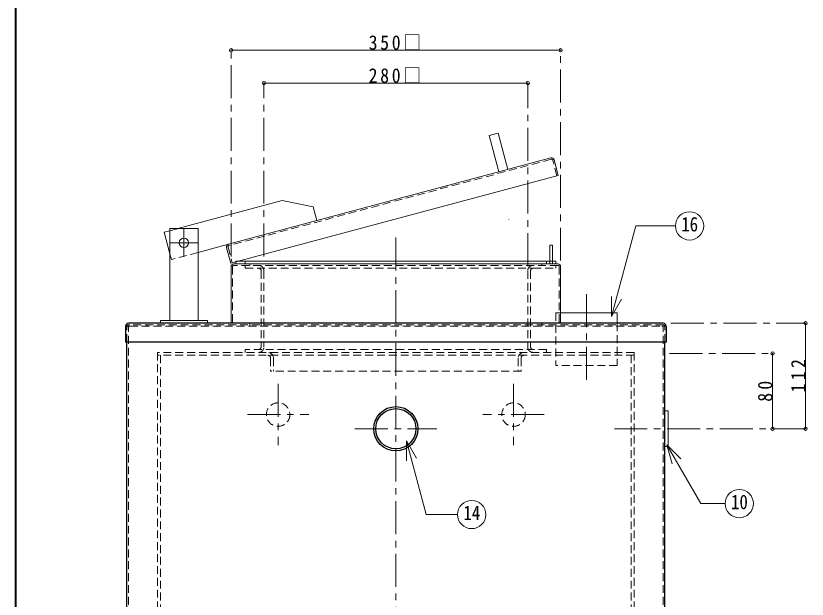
# Model space of a CAD drawing. Units: millimetres at full size, sheet at 1:7. Extents: x -1486 to 1349, y -951 to 1016.
# Drawn here: x -1486 to -646, y -331 to 288 of the extents above; entities that cross this region are included whole.
import ezdxf
from ezdxf.enums import TextEntityAlignment as Align

# ---------------------------------------------------------------- set-up
doc = ezdxf.new("R2010")
doc.units = ezdxf.units.MM
doc.header["$LTSCALE"] = 7
doc.header["$PDMODE"] = 32
doc.header["$PDSIZE"] = 3.5
doc.linetypes.add('CHAIN1', pattern=[8, 5, -1, 1, -1])
doc.linetypes.add('DASHED1', pattern=[1.8, 1.2, -0.6])
doc.layers.add('0-0', color=7, linetype='Continuous', lineweight=18)
doc.styles.add('ＭＳ ゴシック', font='')
doc.styles.get('ＭＳ ゴシック').set_extended_font_data('MS Gothic')

msp = doc.modelspace()

# ---------------------------------------------------------------- linework, layer by layer
at = {"layer": '0-0', "color": 1, "lineweight": 40}
msp.add_line((-1485.961, -950.661), (-1485.961, 1016.339), dxfattribs=at)
at = {"layer": '0-0', "color": 4, "lineweight": 9}
for p, q in [((-907.461, 251.839), (-1257.461, 251.839)), ((-942.461, 216.839), (-1222.461, 216.839)), ((-973.796, 163.856), (-983.455, 161.268)), ((-983.455, 161.268), (-973.102, 122.631)), ((-973.796, 163.856), (-963.443, 125.219)), ((-1203.03, 92.081), (-1314.025, 62.339)), ((-1170.17, 85.356), (-1203.03, 92.081)), ((-1170.17, 85.356), (-1166.287, 70.867)), ((-962.372, 71.839), (-962.461, 71.929)), ((-1322.461, 60.079), (-1328.6, 58.434)), ((-1328.6, 58.434), (-1322.461, 35.522)), ((-1259.982, 45.762), (-1292.461, 37.059)), ((-1252.461, 27.072), (-1252.461, 24.839)), ((-912.461, 27.839), (-1249.596, 27.839)), ((-912.461, 27.839), (-912.461, 24.839)), ((-847.461, -27.161), (-907.461, -27.161)), ((-847.461, -38.161), (-847.461, -27.161)), ((-647.461, -38.161), (-647.461, -150.161)), ((-682.461, -70.161), (-682.461, -150.161))]:
    msp.add_line(p, q, dxfattribs=at)
at = {"layer": '0-0', "color": 4, "linetype": 'CHAIN1', "lineweight": 9}
for p, q in [((-1257.461, 32.839), (-1257.461, 251.839)), ((-907.461, 28.339), (-907.461, 251.839)), ((-1222.461, 32.839), (-1222.461, 216.839)), ((-942.461, 22.339), (-942.461, 216.839)), ((-1307.461, 62.339), (-1307.461, 32.339)), ((-1082.461, 52.839), (-1082.461, -683.161)), ((-1292.461, 47.339), (-1322.461, 47.339)), ((-879.961, -7.161), (-879.961, -103.161)), ((-790.461, -38.161), (-647.461, -38.161)), ((-791.961, -70.161), (-682.461, -70.161)), ((-1207.461, -102.661), (-1207.461, -167.661)), ((-957.461, -102.661), (-957.461, -167.661)), ((-1239.961, -135.161), (-1174.961, -135.161)), ((-924.961, -135.161), (-989.961, -135.161)), ((-1125.961, -150.161), (-1038.961, -150.161)), ((-647.461, -150.161), (-856.211, -150.161))]:
    msp.add_line(p, q, dxfattribs=at)
at = {"layer": '0-0'}
for p, q in [((-918.044, 137.384), (-1259.982, 45.762)), ((-914.37, 135.262), (-909.97, 118.842)), ((-909.97, 118.842), (-1257.704, 25.667)), ((-1322.461, 62.339), (-1322.461, -35.161)), ((-1292.461, 62.339), (-1322.461, 62.339)), ((-1292.461, 62.339), (-1292.461, -35.161)), ((-853.413, -30.918), (-827.649, 65.236)), ((-785.609, 65.236), (-827.649, 65.236)), ((-1262.104, 42.088), (-1257.704, 25.667)), ((-915.961, 44.839), (-915.961, 27.839)), ((-1257.461, 21.839), (-1257.461, -38.161)), ((-910.461, 24.839), (-1254.461, 24.839)), ((-907.461, 21.839), (-907.461, -38.161)), ((-853.413, -30.918), (-853.413, -9.918)), ((-853.413, -30.918), (-842.913, -12.731)), ((-1282.461, -35.161), (-1282.461, -38.161)), ((-793.211, -131.161), (-796.961, -131.161)), ((-793.211, -169.161), (-793.211, -131.161)), ((-1071.162, -163.2), (-1071.162, -184.2)), ((-1071.162, -163.2), (-1060.662, -181.386)), ((-1071.162, -163.2), (-1050.236, -241.297)), ((-794.623, -167.18), (-779.773, -182.029)), ((-794.623, -167.18), (-789.187, -187.464)), ((-794.623, -167.18), (-758.513, -229.723)), ((-793.211, -169.161), (-796.961, -169.161)), ((-758.513, -229.723), (-732.765, -229.723)), ((-1016.953, -241.297), (-1050.236, -241.297))]:
    msp.add_line(p, q, dxfattribs=at)
at = {"layer": '0-0', "color": 4, "linetype": 'DASHED1', "lineweight": 9}
for p, q in [((-917.656, 135.935), (-1259.594, 44.313)), ((-911.419, 118.454), (-915.819, 134.874)), ((-1322.461, 60.079), (-1314.025, 62.339)), ((-1260.655, 42.476), (-1256.255, 26.055)), ((-1322.461, 35.522), (-1320.836, 29.456)), ((-1292.461, 37.059), (-1320.836, 29.456)), ((-1249.596, 27.839), (-1252.461, 27.839)), ((-1252.461, 27.072), (-1252.461, 27.839)), ((-1242.461, 27.839), (-1242.461, 24.839)), ((-922.461, 27.839), (-922.461, 24.839)), ((-918.961, 27.839), (-918.961, 24.839)), ((-915.961, 27.839), (-915.961, 24.839)), ((-1255.961, 21.839), (-1255.961, -38.161)), ((-910.461, 23.339), (-1254.461, 23.339)), ((-1237.461, 24.839), (-1237.461, 23.339)), ((-1225.461, 17.339), (-1225.461, -63.161)), ((-1222.461, 17.339), (-1222.461, -63.161)), ((-942.461, 17.339), (-942.461, -63.161)), ((-939.461, 17.339), (-939.461, -63.161)), ((-927.461, 24.839), (-927.461, 23.339)), ((-908.961, 21.839), (-908.961, -38.161)), ((-922.461, -66.161), (-1242.461, -66.161)), ((-1242.461, -66.161), (-1242.461, -69.161)), ((-922.461, -66.161), (-922.461, -69.161)), ((-1215.461, -75.161), (-1215.461, -89.161)), ((-1212.461, -75.161), (-1212.461, -89.161)), ((-952.461, -75.161), (-952.461, -89.161)), ((-949.461, -75.161), (-949.461, -89.161)), ((-949.461, -89.161), (-1215.461, -89.161))]:
    msp.add_line(p, q, dxfattribs=at)
at = {"layer": '0-0', "color": 5, "lineweight": 25}
for p, q in [((-1369.461, -41.161), (-1369.461, -58.161)), ((-798.461, -38.161), (-1366.461, -38.161)), ((-795.461, -41.161), (-795.461, -58.161)), ((-795.461, -58.161), (-1369.461, -58.161)), ((-1367.961, -653.661), (-1367.961, -58.161)), ((-796.961, -653.661), (-796.961, -58.161))]:
    msp.add_line(p, q, dxfattribs=at)
at = {"layer": '0-0', "linetype": 'DASHED1'}
for p, q in [((-1367.961, -58.161), (-1367.961, -41.161)), ((-798.461, -39.661), (-1366.461, -39.661)), ((-1364.961, -41.161), (-799.961, -41.161)), ((-1346.461, -39.661), (-1346.461, -41.161)), ((-1237.461, -38.161), (-1237.461, -41.161)), ((-927.461, -38.161), (-927.461, -41.161)), ((-818.461, -39.661), (-818.461, -41.161)), ((-796.961, -58.161), (-796.961, -41.161)), ((-1366.461, -652.161), (-1366.461, -42.661)), ((-798.461, -652.161), (-798.461, -42.661)), ((-1335.461, -69.161), (-1335.461, -625.161)), ((-829.461, -69.161), (-1335.461, -69.161)), ((-829.461, -72.161), (-1335.461, -72.161)), ((-1332.461, -72.161), (-1332.461, -622.161)), ((-832.461, -72.161), (-832.461, -622.161)), ((-829.461, -69.161), (-829.461, -625.161))]:
    msp.add_line(p, q, dxfattribs=at)
at = {"layer": '0-0'}
for points in [[(-915.961, 44.839), (-918.961, 44.839), (-918.961, 27.839)], [(-1282.461, -35.161), (-1332.461, -35.161), (-1332.461, -38.161)]]:
    msp.add_lwpolyline(points, dxfattribs=at)
at = {"layer": '0-0', "color": 4, "linetype": 'DASHED1', "lineweight": 9}
for points in [[(-1242.461, 23.339), (-1242.461, 20.339), (-936.461, 20.339)], [(-936.461, 20.339), (-912.461, 20.339), (-912.461, 23.339)], [(-907.461, -27.161), (-912.461, -27.161), (-912.461, -83.161)], [(-847.461, -38.161), (-847.461, -83.161), (-912.461, -83.161)]]:
    msp.add_lwpolyline(points, dxfattribs=at)
at = {"layer": '0-0'}
for centre, radius in [((-770.609, 65.236), 15), ((-1307.461, 47.339), 5), ((-717.765, -229.723), 15), ((-1001.953, -241.297), 15)]:
    msp.add_circle(centre, radius, dxfattribs=at)
at = {"layer": '0-0', "color": 4, "linetype": 'DASHED1', "lineweight": 9}
for centre in [(-1207.461, -135.161), (-957.461, -135.161)]:
    msp.add_circle(centre, 12.5, dxfattribs=at)
at = {"layer": '0-0', "color": 5, "lineweight": 25}
for radius in [23.5, 21.35]:
    msp.add_circle((-1082.461, -150.161), radius, dxfattribs=at)
at = {"layer": '0-0'}
for centre, start, end in [((-917.268, 134.486), 15, 105), ((-1259.206, 42.864), 105, 195), ((-1254.461, 21.839), 90, 180), ((-910.461, 21.839), 0, 90)]:
    msp.add_arc(centre, 3, start, end, dxfattribs=at)
at = {"layer": '0-0', "color": 4, "linetype": 'DASHED1', "lineweight": 9}
for centre, radius, start, end in [((-917.268, 134.486), 1.5, 15, 105), ((-1259.206, 42.864), 1.5, 105, 195), ((-1254.461, 21.839), 1.5, 90, 180), ((-1228.461, 17.339), 6, 0, 90), ((-1228.461, 17.339), 3, 0, 90), ((-936.461, 17.339), 6, 90, 180), ((-936.461, 17.339), 3, 90, 180), ((-910.461, 21.839), 1.5, 0, 90), ((-1228.461, -63.161), 3, 270, 0), ((-1228.461, -63.161), 6, 270, 0), ((-936.461, -63.161), 6, 180, 270), ((-936.461, -63.161), 3, 180, 270), ((-1218.461, -75.161), 6, 0, 90), ((-1218.461, -75.161), 3, 0, 90), ((-946.461, -75.161), 6, 90, 180), ((-946.461, -75.161), 3, 90, 180)]:
    msp.add_arc(centre, radius, start, end, dxfattribs=at)
at = {"layer": '0-0', "color": 5, "lineweight": 25}
for centre, start, end in [((-1366.461, -41.161), 90, 180), ((-798.461, -41.161), 0, 90)]:
    msp.add_arc(centre, 3, start, end, dxfattribs=at)
at = {"layer": '0-0', "linetype": 'DASHED1'}
for centre, radius, start, end in [((-1366.461, -41.161), 1.5, 90, 180), ((-1364.961, -42.661), 3, 90, 180), ((-1364.961, -42.661), 1.5, 90, 180), ((-799.961, -42.661), 3, 0, 90), ((-799.961, -42.661), 1.5, 0, 90), ((-798.461, -41.161), 1.5, 0, 90)]:
    msp.add_arc(centre, radius, start, end, dxfattribs=at)
at = {"layer": '0-0', "color": 4}
for p in [(-1257.461, 251.839), (-907.461, 251.839), (-1222.461, 216.839), (-942.461, 216.839), (-647.461, -38.161), (-682.461, -70.161), (-682.461, -150.161), (-647.461, -150.161)]:
    msp.add_point(p, dxfattribs=at)

# ---------------------------------------------------------------- texts
at = {"layer": '0-0', "style": 'ＭＳ ゴシック', "width": 0.85}
for s, p in [('16', (-779.359, 54.736)), ('10', (-726.515, -240.223)), ('14', (-1010.703, -251.797))]:
    msp.add_text(s, height=15.4, dxfattribs=at).set_placement(p, align=Align.BOTTOM_LEFT)
at = {"layer": '0-0', "char_height": 15.4, "attachment_point": 7, "style": 'ＭＳ ゴシック'}
for s, insert in [('\\T1.3;\\W0.9;350□', (-1111.336, 251.839)), ('\\T1.3;\\W0.9;280□', (-1111.336, 216.839))]:
    msp.add_mtext(s, dxfattribs=dict(at, insert=insert))
at = {"layer": '0-0', "char_height": 15.4, "attachment_point": 7, "rotation": 90, "style": 'ＭＳ ゴシック'}
for s, insert in [('\\T1.38;\\W0.9;112', (-647.461, -111.661)), ('\\T1.36;\\W0.9;80', (-682.461, -121.536))]:
    msp.add_mtext(s, dxfattribs=dict(at, insert=insert))

doc.saveas('drawing.dxf')
